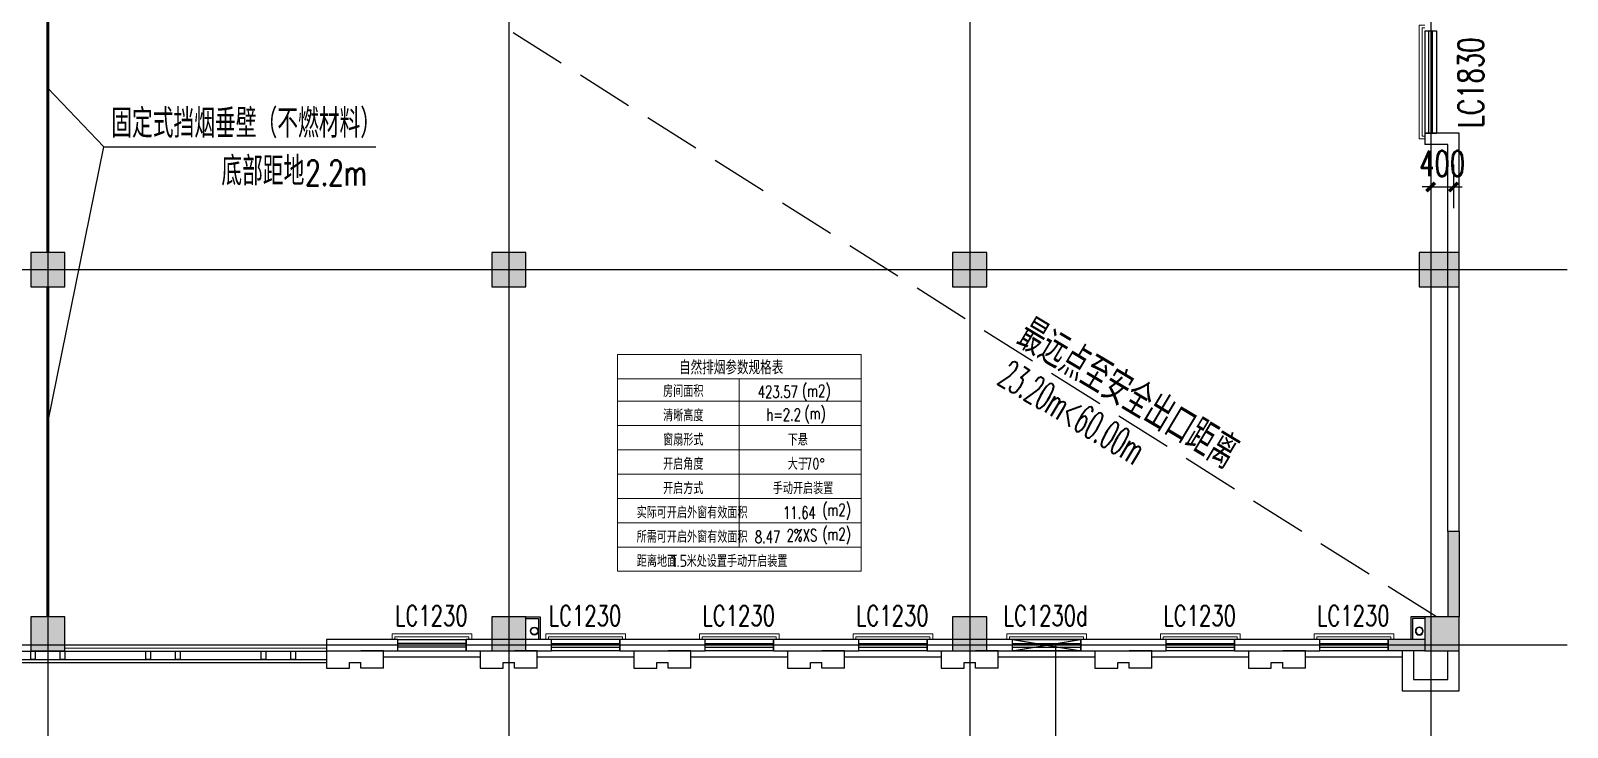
# Model space of a CAD drawing. Extents: x 1738711 to 2346805, y 1189731 to 2516152.
# Drawn here: x 1965285 to 1992285, y 1886818 to 1899059 of the extents above; entities that cross this region are included whole.
import ezdxf

# ---------------------------------------------------------------- set-up
doc = ezdxf.new("R2010")
doc.units = 0
doc.header["$LTSCALE"] = 1000
doc.header["$MEASUREMENT"] = 0
doc.linetypes.add('DASH', pattern=[0.35, 0.25, -0.1])
doc.linetypes.add('复件 140224通州运河二期售楼部条件图_t3$0$X-ME SHAFT SH$0$X-B2$0$WATER_LINE', pattern=[0])
for name, color, linetype, lineweight in [('_0', 7, 'Continuous', 25), ('H_Z', 4, 'Continuous', 13), ('栏杆', 6, 'Continuous', 15)]:
    doc.layers.add(name, color=color, linetype=linetype, lineweight=lineweight)
for name, color, linetype in [('A-Detl-Thin', 1, 'Continuous'), ('COLUMN', 9, 'Continuous'), ('DIM_LEAD', 3, 'Continuous'), ('DOTE', 1, 'Continuous'), ('PUB_DIM', 3, 'Continuous'), ('PUB_HATCH', 8, 'Continuous'), ('PUB_TEXT', 7, 'Continuous'), ('WALL', 40, 'Continuous'), ('WINDOW', 144, 'Continuous'), ('WINDOW_TEXT', 7, 'Continuous'), ('YS', 6, 'Continuous'), ('文字', 6, 'Continuous'), ('疏散距离', 211, 'DASH'), ('看线', 8, 'Continuous'), ('线脚', 44, 'Continuous'), ('面层', 6, 'Continuous')]:
    doc.layers.add(name, color=color, linetype=linetype)
doc.styles.add('_TCH_DIM', font='SIMPLEX', dxfattribs={"bigfont": 'GBCBIG'})
doc.styles.add('_TCH_DIM_T3', font='SIMPLEX', dxfattribs={"width": 0.705882, "bigfont": 'GBCBIG'})
doc.styles.add('_TCH_WINDOW', font='SIMPLEX', dxfattribs={"height": 3.5, "bigfont": 'GBCBIG'})
doc.styles.add('HZ', font='rs', dxfattribs={"bigfont": 'hztxt'})
doc.styles.get("Standard").update_dxf_attribs({"font": 'gbenor.shx', "bigfont": 'gbcbig.shx'})
doc.styles.add('黑体', font='simhei_0.ttf', dxfattribs={"width": 0.9})
doc.dimstyles.new('_TCH_ARCH&&150', dxfattribs={"dimtxt": 446.25, "dimasz": 150, "dimexe": 375, "dimexo": 450, "dimgap": 189.375, "dimtad": 1, "dimdec": 0, "dimzin": 0, "dimdsep": 46, "dimtxsty": '_TCH_DIM_T3', "dimblk": 'ARCHTICK', "dimcen": 0.09, "dimclrt": 7, "dimazin": 2, "dimtfac": 1, "dimtdec": 0, "dimtix": 1, "dimtmove": 2, "dimatfit": 3, "dimfxl": 1, "dimtolj": 1, "dimtzin": 0, "dimarcsym": 0})

# ---------------------------------------------------------------- blocks, each defined once
blk = doc.blocks.new('dgh321')
at = {"layer": 'WALL', "linetype": '复件 140224通州运河二期售楼部条件图_t3$0$X-ME SHAFT SH$0$X-B2$0$WATER_LINE'}
for p, q in [((3247025, -2494105), (3247425, -2494105)), ((3247025, -2494105), (3247025, -2494405)), ((3247425, -2494105), (3247625, -2494105)), ((3248025, -2494105), (3247625, -2494105)), ((3248025, -2494405), (3248025, -2494105)), ((3247025, -2494405), (3247425, -2494405)), ((3247425, -2494405), (3247425, -2494305)), ((3247425, -2494305), (3247625, -2494305)), ((3247625, -2494405), (3247625, -2494305)), ((3248025, -2494405), (3247625, -2494405))]:
    blk.add_line(p, q, dxfattribs=at)
blk = doc.blocks.new('A$C68B42598')
at = {"layer": 'YS'}
for radius in [70, 60]:
    blk.add_circle((70, 70), radius, dxfattribs=at)
blk = doc.blocks.new('hreahaerheh')
at = {"layer": 'YS'}
blk.add_blockref('A$C68B42598', (1974065, 1888439), dxfattribs=at)
at = {"layer": 'YS', "xscale": -1}
blk.add_blockref('A$C68B42598', (1989755, 1888439), dxfattribs=at)
blk = doc.blocks.new('hertaraeherah')
at = {"layer": '疏散距离', "ltscale": 4}
blk.add_lwpolyline([(1989985, 1987859), (1970385, 2000259)], dxfattribs=at)
at = {"layer": 'DIM_LEAD', "color": 7, "style": '_TCH_DIM'}
blk.add_text('最远点至安全出口距离', height=600, rotation=329.0621, dxfattribs=at).set_placement((1982559, 1992640))
at = {"layer": '文字', "style": '_TCH_DIM_T3', "width": 0.49827}
blk.add_text('23.20m<60.00m', height=500, rotation=329.0621, dxfattribs=at).set_placement((1982248, 1991964))
blk = doc.blocks.new('haerraeherah')
at = {"layer": '栏杆'}
for points in [[(1950035, 1987459), (1950035, 1987559), (1951435, 1987559), (1951435, 1987459)], [(1950085, 1987459), (1950085, 1987509), (1951385, 1987509), (1951385, 1987459)]]:
    blk.add_lwpolyline(points, dxfattribs=at)
blk = doc.blocks.new('jtrshjtrhr')
at = {"layer": 'WINDOW', "linetype": '复件 140224通州运河二期售楼部条件图_t3$0$X-ME SHAFT SH$0$X-B2$0$WATER_LINE'}
for p, q in [((1962192, 1784875), (1980092, 1784875)), ((1962192, 1784825), (1980092, 1784825))]:
    blk.add_line(p, q, dxfattribs=at)
at = {"layer": '看线'}
blk.add_line((1962192, 1785025), (1980092, 1785025), dxfattribs=at)
for points in [[(1962742, 1785025), (1962822, 1785025), (1962822, 1784875), (1962742, 1784875)], [(1963262, 1785025), (1963342, 1785025), (1963342, 1784875), (1963262, 1784875)], [(1964767, 1785025), (1964847, 1785025), (1964847, 1784875), (1964767, 1784875)], [(1965287, 1785025), (1965367, 1785025), (1965367, 1784875), (1965287, 1784875)], [(1966792, 1785025), (1966872, 1785025), (1966872, 1784875), (1966792, 1784875)], [(1967312, 1785025), (1967392, 1785025), (1967392, 1784875), (1967312, 1784875)], [(1968817, 1785025), (1968897, 1785025), (1968897, 1784875), (1968817, 1784875)], [(1969337, 1785025), (1969417, 1785025), (1969417, 1784875), (1969337, 1784875)], [(1970842, 1785025), (1970922, 1785025), (1970922, 1784875), (1970842, 1784875)], [(1971362, 1785025), (1971442, 1785025), (1971442, 1784875), (1971362, 1784875)], [(1972867, 1785025), (1972947, 1785025), (1972947, 1784875), (1972867, 1784875)], [(1973387, 1785025), (1973467, 1785025), (1973467, 1784875), (1973387, 1784875)], [(1974892, 1785025), (1974972, 1785025), (1974972, 1784875), (1974892, 1784875)], [(1975412, 1785025), (1975492, 1785025), (1975492, 1784875), (1975412, 1784875)], [(1976917, 1785025), (1976997, 1785025), (1976997, 1784875), (1976917, 1784875)], [(1977437, 1785025), (1977517, 1785025), (1977517, 1784875), (1977437, 1784875)], [(1978942, 1785025), (1979022, 1785025), (1979022, 1784875), (1978942, 1784875)], [(1979462, 1785025), (1979542, 1785025), (1979542, 1784875), (1979462, 1784875)]]:
    blk.add_lwpolyline(points, close=True, dxfattribs=at)
blk = doc.blocks.new('jtrsjhtrh')
at = {"layer": 'A-Detl-Thin', "const_width": 20}
blk.add_lwpolyline([(397699, 368025), (397899, 368025), (397899, 366825), (397699, 366825)], close=True, dxfattribs=at)
for points in [[(397899, 366825), (397699, 368025)], [(397699, 366825), (397899, 368025)]]:
    blk.add_lwpolyline(points, dxfattribs=at)
blk = doc.blocks.new('herahreaherh')
at = {"layer": 'DIM_LEAD'}
blk.add_line((1983292, 1987351), (1983292, 1977666), dxfattribs=at)
at = {"rotation": 90}
blk.add_blockref('jtrsjhtrh', (2350560, 1589560), dxfattribs=at)
blk = doc.blocks.new('_ArchTick')
at = {"color": 0, "linetype": 'ByBlock', "const_width": 0.4}
blk.add_lwpolyline([(-0.5, -0.5), (0.5, 0.5)], dxfattribs=at)
blk = doc.blocks.new('*D2710')
at = {"layer": 'Defpoints', "color": 0, "transparency": 16777216}
for p in [(1989885, 1897159), (1990285, 1897159), (1990285, 1896313)]:
    blk.add_point(p, dxfattribs=at)
at = {"layer": 'PUB_DIM', "color": 0, "lineweight": -2, "transparency": 16777216}
for p, q in [((1989885, 1896709), (1989885, 1895938)), ((1990285, 1896709), (1990285, 1895938)), ((1989885, 1896313), (1989735, 1896313)), ((1989885, 1896313), (1990285, 1896313)), ((1990285, 1896313), (1990435, 1896313))]:
    blk.add_line(p, q, dxfattribs=at)
at = {"layer": 'PUB_DIM', "color": 0, "lineweight": -2, "transparency": 16777216, "xscale": 150, "yscale": 150, "zscale": 150}
blk.add_blockref('_ArchTick', (1989885, 1896313), dxfattribs=at)
at = {"layer": 'PUB_DIM', "color": 0, "lineweight": -2, "transparency": 16777216, "xscale": 150, "yscale": 150, "zscale": 150, "rotation": 180}
blk.add_blockref('_ArchTick', (1990285, 1896313), dxfattribs=at)
at = {"layer": 'PUB_DIM', "color": 7, "transparency": 16777216, "insert": (1990085, 1896725), "char_height": 446.2, "attachment_point": 5, "style": '_TCH_DIM_T3'}
blk.add_mtext('\\A1;400', dxfattribs=at)
blk = doc.blocks.new('$TCHSYS$WIN2D')
for p, q in [((-0.5, 0.5), (0.5, 0.5)), ((-0.5, 0.5), (-0.5, -0.5)), ((0.5, 0.5), (0.5, -0.5)), ((0.5, 0.167), (-0.5, 0.167)), ((0.5, -0.167), (-0.5, -0.167)), ((-0.5, -0.5), (0.5, -0.5))]:
    blk.add_line(p, q)
blk = doc.blocks.new('_FZH')
blk.add_lwpolyline([(-0.5, -0.5), (0.5, -0.5), (0.5, 0.5), (-0.5, 0.5)], close=True)
at = {"layer": 'PUB_HATCH'}
blk.add_solid([(-0.5, -0.5), (0.5, -0.5), (-0.5, 0.5), (0.5, 0.5)], dxfattribs=at)

msp = doc.modelspace()

# ---------------------------------------------------------------- hatches: boundary and pattern name
at = {"layer": 'PUB_HATCH', "linetype": '复件 140224通州运河二期售楼部条件图_t3$0$X-ME SHAFT SH$0$X-B2$0$WATER_LINE'}
for points in [[(1990184.6, 1888759.1), (1990384.6, 1888759.1), (1990384.6, 1890259.1), (1990184.6, 1890259.1)], [(1989784.6, 1888159.1), (1989784.6, 1888359.1), (1989134.6, 1888359.1), (1989134.6, 1888159.1)]]:
    msp.add_hatch(color=256, dxfattribs=at).paths.add_polyline_path(points)

# ---------------------------------------------------------------- linework, layer by layer
at = {"layer": 'DIM_LEAD'}
for p, q in [((1965584.6, 1898046.9), (1966568.8, 1897020.7)), ((1965584.6, 1892166.7), (1966568.8, 1897020.7)), ((1966568.8, 1897020.7), (1971346.5, 1897020.7))]:
    msp.add_line(p, q, dxfattribs=at)
at = {"layer": 'DOTE'}
for p, q in [((1965584.6, 1910459.1), (1965584.6, 1885859.1)), ((1973684.6, 1910459.1), (1973684.6, 1885859.1)), ((1981784.6, 1910459.1), (1981784.6, 1885859.1)), ((1989884.6, 1910459.1), (1989884.6, 1885859.1)), ((1992284.6, 1894859.1), (1930784.6, 1894859.1)), ((1992284.6, 1888259.1), (1930784.6, 1888259.1))]:
    msp.add_line(p, q, dxfattribs=at)
at = {"layer": 'H_Z'}
for p, q in [((1975595.1, 1893369.7), (1975595.1, 1889559.7)), ((1979874.1, 1893369.7), (1975595.1, 1893369.7)), ((1979874.1, 1889559.7), (1979874.1, 1893369.7)), ((1979874.1, 1892943.1), (1975595.1, 1892943.1)), ((1977734.6, 1892943.1), (1977734.6, 1889986.4)), ((1979874.1, 1892546.4), (1975595.1, 1892546.4)), ((1979874.1, 1892119.7), (1975595.1, 1892119.7)), ((1979874.1, 1891693), (1975595.1, 1891693)), ((1979874.1, 1891266.4), (1975595.1, 1891266.4)), ((1979874.1, 1890839.7), (1975595.1, 1890839.7)), ((1979874.1, 1890413), (1975595.1, 1890413)), ((1979874.1, 1889986.4), (1975595.1, 1889986.4)), ((1979874.1, 1889559.7), (1975595.1, 1889559.7))]:
    msp.add_line(p, q, dxfattribs=at)
at = {"layer": 'WALL', "linetype": '复件 140224通州运河二期售楼部条件图_t3$0$X-ME SHAFT SH$0$X-B2$0$WATER_LINE'}
for p, q in [((1989984.6, 1897259.1), (1989784.6, 1897259.1)), ((1989784.6, 1897259.1), (1989784.6, 1897059.1)), ((1990184.6, 1897059.1), (1989784.6, 1897059.1)), ((1990384.6, 1897259.1), (1989984.6, 1897259.1)), ((1990184.6, 1890259.1), (1990184.6, 1897059.1)), ((1990384.6, 1890259.1), (1990384.6, 1897259.1)), ((1990184.6, 1890259.1), (1990184.6, 1888759.1)), ((1990384.6, 1890259.1), (1990184.6, 1890259.1)), ((1990384.6, 1890259.1), (1990384.6, 1888759.1)), ((1971734.6, 1888359.1), (1970484.6, 1888359.1)), ((1970484.6, 1888359.1), (1970484.6, 1888159.1)), ((1970484.6, 1888159.1), (1971734.6, 1888159.1)), ((1971734.6, 1888159.1), (1971734.6, 1888359.1)), ((1974434.6, 1888359.1), (1972934.6, 1888359.1)), ((1972934.6, 1888359.1), (1972934.6, 1888159.1)), ((1972934.6, 1888159.1), (1974434.6, 1888159.1)), ((1974434.6, 1888159.1), (1974434.6, 1888359.1)), ((1977134.6, 1888359.1), (1975634.6, 1888359.1)), ((1975634.6, 1888359.1), (1975634.6, 1888159.1)), ((1975634.6, 1888159.1), (1977134.6, 1888159.1)), ((1977134.6, 1888159.1), (1977134.6, 1888359.1)), ((1979834.6, 1888359.1), (1978334.6, 1888359.1)), ((1978334.6, 1888359.1), (1978334.6, 1888159.1)), ((1978334.6, 1888159.1), (1979834.6, 1888159.1)), ((1979834.6, 1888159.1), (1979834.6, 1888359.1)), ((1982534.6, 1888359.1), (1981034.6, 1888359.1)), ((1981034.6, 1888359.1), (1981034.6, 1888159.1)), ((1981034.6, 1888159.1), (1982534.6, 1888159.1)), ((1982534.6, 1888159.1), (1982534.6, 1888359.1)), ((1985234.6, 1888359.1), (1983734.6, 1888359.1)), ((1983734.6, 1888359.1), (1983734.6, 1888159.1)), ((1983734.6, 1888159.1), (1985234.6, 1888159.1)), ((1985234.6, 1888159.1), (1985234.6, 1888359.1)), ((1987934.6, 1888359.1), (1986434.6, 1888359.1)), ((1986434.6, 1888359.1), (1986434.6, 1888159.1)), ((1986434.6, 1888159.1), (1987934.6, 1888159.1)), ((1987934.6, 1888159.1), (1987934.6, 1888359.1)), ((1989134.6, 1888359.1), (1989134.6, 1888159.1)), ((1989784.6, 1888359.1), (1989134.6, 1888359.1)), ((1989134.6, 1888159.1), (1989134.6, 1888359.1)), ((1989784.6, 1888159.1), (1989134.6, 1888159.1)), ((1989384.6, 1888159.1), (1989384.6, 1887459.1)), ((1989584.6, 1888159.1), (1989384.6, 1888159.1)), ((1989584.6, 1888159.1), (1989584.6, 1887659.1)), ((1990184.6, 1887659.1), (1990184.6, 1888159.1)), ((1990384.6, 1887459.1), (1990384.6, 1888159.1)), ((1989584.6, 1887659.1), (1990184.6, 1887659.1)), ((1989384.6, 1887459.1), (1990384.6, 1887459.1))]:
    msp.add_line(p, q, dxfattribs=at)
at = {"layer": 'WINDOW', "color": 4, "linetype": 'DASH', "ltscale": 2, "const_width": 50}
for points in [[(1965584.6, 1901159.1), (1965584.6, 1895159.1)], [(1965584.6, 1894559.1), (1965584.6, 1888759.1)]]:
    msp.add_lwpolyline(points, dxfattribs=at)
at = {"layer": '栏杆'}
for points in [[(1989784.6, 1897159.1), (1989684.6, 1897159.1), (1989684.6, 1899159.1), (1989784.6, 1899159.1)], [(1989784.6, 1897209.1), (1989734.6, 1897209.1), (1989734.6, 1899109.1), (1989784.6, 1899109.1)], [(1965884.6, 1888259.1), (1970484.6, 1888259.1)], [(1965884.6, 1888209.1), (1970484.6, 1888209.1)]]:
    msp.add_lwpolyline(points, dxfattribs=at)
at = {"layer": '线脚', "color": 8, "linetype": '复件 140224通州运河二期售楼部条件图_t3$0$X-ME SHAFT SH$0$X-B2$0$WATER_LINE'}
for p, q in [((1971484.6, 1888059.1), (1973184.6, 1888059.1)), ((1974184.6, 1888059.1), (1975884.6, 1888059.1)), ((1976884.6, 1888059.1), (1978584.6, 1888059.1)), ((1979584.6, 1888059.1), (1981284.6, 1888059.1)), ((1982284.6, 1888059.1), (1983984.6, 1888059.1)), ((1984984.6, 1888059.1), (1986684.6, 1888059.1)), ((1987684.6, 1888059.1), (1989384.6, 1888059.1))]:
    msp.add_line(p, q, dxfattribs=at)
at = {"layer": '面层', "color": 144}
for points in [[(1973984.6, 1888759.1), (1974234.6, 1888759.1), (1974234.6, 1888359.1)], [(1973984.6, 1888729.1), (1974204.6, 1888729.1), (1974204.6, 1888359.1)], [(1989784.6, 1888759.1), (1989534.6, 1888759.1), (1989534.6, 1888359.1)], [(1989784.6, 1888729.1), (1989564.6, 1888729.1), (1989564.6, 1888359.1)]]:
    msp.add_lwpolyline(points, dxfattribs=at)

# ---------------------------------------------------------------- block references
for name, p in [('herahreaherh', (0, -99100)), ('jtrshjtrhr', (-9607.3, 103133.7))]:
    msp.add_blockref(name, p)
at = {"layer": '_0'}
for name, p in [('hreahaerheh', (0, 0)), ('hertaraeherah', (0, -99100)), ('haerraeherah', (21600, -99100)), ('haerraeherah', (24300, -99100)), ('haerraeherah', (27000, -99100)), ('haerraeherah', (29700, -99100)), ('haerraeherah', (32400, -99100)), ('haerraeherah', (35100, -99100)), ('haerraeherah', (37800, -99100))]:
    msp.add_blockref(name, p, dxfattribs=at)
at = {"layer": 'COLUMN', "linetype": '复件 140224通州运河二期售楼部条件图_t3$0$X-ME SHAFT SH$0$X-B2$0$WATER_LINE', "xscale": 600}
for p, yscale, zscale in [((1965584.6, 1894859.1), 600, 600), ((1973684.6, 1894859.1), 600, 600), ((1981784.6, 1894859.1), 600, 600), ((1965584.6, 1888459.1), 600.0000002530869, 600.0000002530869), ((1973684.6, 1888459.1), 600.0000002530869, 600.0000002530869), ((1981784.6, 1888459.1), 600.0000002530869, 600.0000002530869), ((1990084.6, 1888459.1), 600, 600)]:
    msp.add_blockref('_FZH', p, dxfattribs=dict(at, yscale=yscale, zscale=zscale))
at = {"layer": 'COLUMN', "linetype": '复件 140224通州运河二期售楼部条件图_t3$0$X-ME SHAFT SH$0$X-B2$0$WATER_LINE', "xscale": 699.9999998195563, "yscale": 600, "zscale": 600, "rotation": 3.214991387494908e-08}
msp.add_blockref('_FZH', (1990034.6, 1894859.1), dxfattribs=at)
at = {"layer": 'WALL', "linetype": '复件 140224通州运河二期售楼部条件图_t3$0$X-ME SHAFT SH$0$X-B2$0$WATER_LINE'}
for p in [(-1276540.6, 4382264), (-1273840.6, 4382264), (-1271140.6, 4382264), (-1268440.6, 4382264), (-1265740.6, 4382264), (-1263040.6, 4382264), (-1260340.6, 4382264)]:
    msp.add_blockref('dgh321', p, dxfattribs=at)
at = {"layer": 'WINDOW', "linetype": '复件 140224通州运河二期售楼部条件图_t3$0$X-ME SHAFT SH$0$X-B2$0$WATER_LINE'}
ref = msp.add_blockref('$TCHSYS$WIN2D', (1989884.6, 1898159.1), dxfattribs=dict(at, xscale=1800, yscale=-200, zscale=1800, rotation=270))
ref.add_attrib('A', 'LC1830', (1990810.9, 1897349.1), dxfattribs={"layer": 'WINDOW_TEXT', "linetype": '复件 140224通州运河二期售楼部条件图_t3$0$X-ME SHAFT SH$0$X-B2$0$WATER_LINE', "ltscale": 0.5, "height": 446.25, "rotation": 90, "style": '_TCH_WINDOW', "width": 0.705882})
ref = msp.add_blockref('$TCHSYS$WIN2D', (1972334.6, 1888259.1), dxfattribs=dict(at, xscale=-1200, yscale=200, zscale=-1200, rotation=179.9999999999914))
ref.add_attrib('A', 'LC1230', (1971686.6, 1888600.4), dxfattribs={"layer": 'WINDOW_TEXT', "linetype": '复件 140224通州运河二期售楼部条件图_t3$0$X-ME SHAFT SH$0$X-B2$0$WATER_LINE', "ltscale": 0.5, "height": 357, "rotation": 360, "style": '_TCH_WINDOW', "width": 0.705882})
ref = msp.add_blockref('$TCHSYS$WIN2D', (1975034.6, 1888259.1), dxfattribs=dict(at, xscale=1200, yscale=200, zscale=1200, rotation=179.9999999999914))
ref.add_attrib('A', 'LC1230', (1974386.6, 1888600.4), dxfattribs={"layer": 'WINDOW_TEXT', "linetype": '复件 140224通州运河二期售楼部条件图_t3$0$X-ME SHAFT SH$0$X-B2$0$WATER_LINE', "ltscale": 0.5, "height": 357, "rotation": 360, "style": '_TCH_WINDOW', "width": 0.705882})
ref = msp.add_blockref('$TCHSYS$WIN2D', (1977734.6, 1888259.1), dxfattribs=dict(at, xscale=1200, yscale=200, zscale=1200, rotation=179.9999999999914))
ref.add_attrib('A', 'LC1230', (1977086.6, 1888600.4), dxfattribs={"layer": 'WINDOW_TEXT', "linetype": '复件 140224通州运河二期售楼部条件图_t3$0$X-ME SHAFT SH$0$X-B2$0$WATER_LINE', "ltscale": 0.5, "height": 357, "rotation": 360, "style": '_TCH_WINDOW', "width": 0.705882})
ref = msp.add_blockref('$TCHSYS$WIN2D', (1980434.6, 1888259.1), dxfattribs=dict(at, xscale=1200, yscale=200, zscale=1200, rotation=179.9999999999914))
ref.add_attrib('A', 'LC1230', (1979786.6, 1888600.4), dxfattribs={"layer": 'WINDOW_TEXT', "linetype": '复件 140224通州运河二期售楼部条件图_t3$0$X-ME SHAFT SH$0$X-B2$0$WATER_LINE', "ltscale": 0.5, "height": 357, "rotation": 360, "style": '_TCH_WINDOW', "width": 0.705882})
ref = msp.add_blockref('$TCHSYS$WIN2D', (1983134.6, 1888259.1), dxfattribs=dict(at, xscale=1200, yscale=200, zscale=1200, rotation=179.9999999999914))
ref.add_attrib('A', 'LC1230d', (1982378.6, 1888600.4), dxfattribs={"layer": 'WINDOW_TEXT', "linetype": '复件 140224通州运河二期售楼部条件图_t3$0$X-ME SHAFT SH$0$X-B2$0$WATER_LINE', "ltscale": 0.5, "height": 357, "rotation": 360, "style": '_TCH_WINDOW', "width": 0.705882})
ref = msp.add_blockref('$TCHSYS$WIN2D', (1985834.6, 1888259.1), dxfattribs=dict(at, xscale=1200, yscale=200, zscale=1200, rotation=179.9999999999914))
ref.add_attrib('A', 'LC1230', (1985186.6, 1888600.4), dxfattribs={"layer": 'WINDOW_TEXT', "linetype": '复件 140224通州运河二期售楼部条件图_t3$0$X-ME SHAFT SH$0$X-B2$0$WATER_LINE', "ltscale": 0.5, "height": 357, "rotation": 360, "style": '_TCH_WINDOW', "width": 0.705882})
ref = msp.add_blockref('$TCHSYS$WIN2D', (1988534.6, 1888259.1), dxfattribs=dict(at, xscale=1200, yscale=200, zscale=1200, rotation=179.9999999999914))
ref.add_attrib('A', 'LC1230', (1987886.6, 1888600.4), dxfattribs={"layer": 'WINDOW_TEXT', "linetype": '复件 140224通州运河二期售楼部条件图_t3$0$X-ME SHAFT SH$0$X-B2$0$WATER_LINE', "ltscale": 0.5, "height": 357, "rotation": 360, "style": '_TCH_WINDOW', "width": 0.705882})

# ---------------------------------------------------------------- texts
at = {"layer": 'H_Z', "width": 0.7}
for s, style, p in [('自然排烟参数规格表', '黑体', (1976675.9, 1893041.8)), ('(m2)', 'HZ', (1978838.8, 1892625.4)), ('(m)', 'HZ', (1978880.6, 1892230)), ('h=2.2', 'HZ', (1978212.9, 1892206.1)), ('(m2)', 'HZ', (1979195.9, 1890534)), ('2%%%XS', 'HZ', (1978566.9, 1890085.6)), ('(m2)', 'HZ', (1979195.9, 1890107.4))]:
    msp.add_text(s, height=213.33, rotation=0, dxfattribs=dict(at, style=style)).set_placement(p)
at = {"layer": 'H_Z'}
for s, height, p in [('房间面积', 208.34, (1976397.1, 1892622.4)), ('清晰高度', 208.34, (1976397.1, 1892195.7)), ('窗扇形式', 208.34, (1976397.1, 1891769)), ('下悬', 208.34, (1978586.1, 1891769)), ('开启角度', 208.34, (1976397.1, 1891342.4)), ('大于', 208.34, (1978586.1, 1891342.4)), ('70', 216, (1978889.5, 1891342.4)), ('°', 208.3, (1979141.5, 1891342.4)), ('开启方式', 208.34, (1976397.1, 1890915.7)), ('手动开启装置', 208.34, (1978324.2, 1890915.7)), ('实际可开启外窗有效面积', 208.34, (1975932, 1890489)), ('所需可开启外窗有效面积', 208.34, (1975932, 1890062.4)), ('距离地面', 208.34, (1975933.9, 1889635.7)), ('1.5', 216, (1976540.5, 1889635.7)), ('米处设置手动开启装置', 208.34, (1976810.5, 1889635.7))]:
    msp.add_text(s, height=height, dxfattribs=at).set_placement(p)
at = {"layer": 'H_Z', "color": 1, "style": 'HZ', "width": 0.7}
for s, p in [('423.57', (1978060.5, 1892607)), ('11.64', (1978503.7, 1890482.8)), ('8.47', (1978008.8, 1890056.2))]:
    msp.add_text(s, height=213.33, rotation=0, dxfattribs=at).set_placement(p)
at = {"layer": 'PUB_TEXT', "color": 7, "style": '_TCH_DIM'}
for s, height, p in [('固定式挡烟垂壁（不燃材料）', 506.383, (1966700.2, 1897178.2)), ('底部距地', 506.38, (1968634.5, 1896338.2))]:
    msp.add_text(s, height=height, dxfattribs=at).set_placement(p)
at = {"layer": 'PUB_TEXT', "color": 7, "style": '_TCH_DIM', "width": 0.705882}
msp.add_text('2.2m', height=446.25, dxfattribs=at).set_placement((1970109, 1896338.2))

# ---------------------------------------------------------------- dimensions: what is measured, and where the dimension line sits
at = {"layer": 'PUB_DIM'}
dim = msp.add_aligned_dim(p1=(1989884.6, 1897159.1), p2=(1990284.6, 1897159.1), distance=-846.5, dimstyle='_TCH_ARCH&&150', dxfattribs=at)
dim.commit()
dim.dimension.update_dxf_attribs({"geometry": '*D2710', "text_midpoint": (1990084.6, 1896725.1)})

doc.saveas('drawing.dxf')
